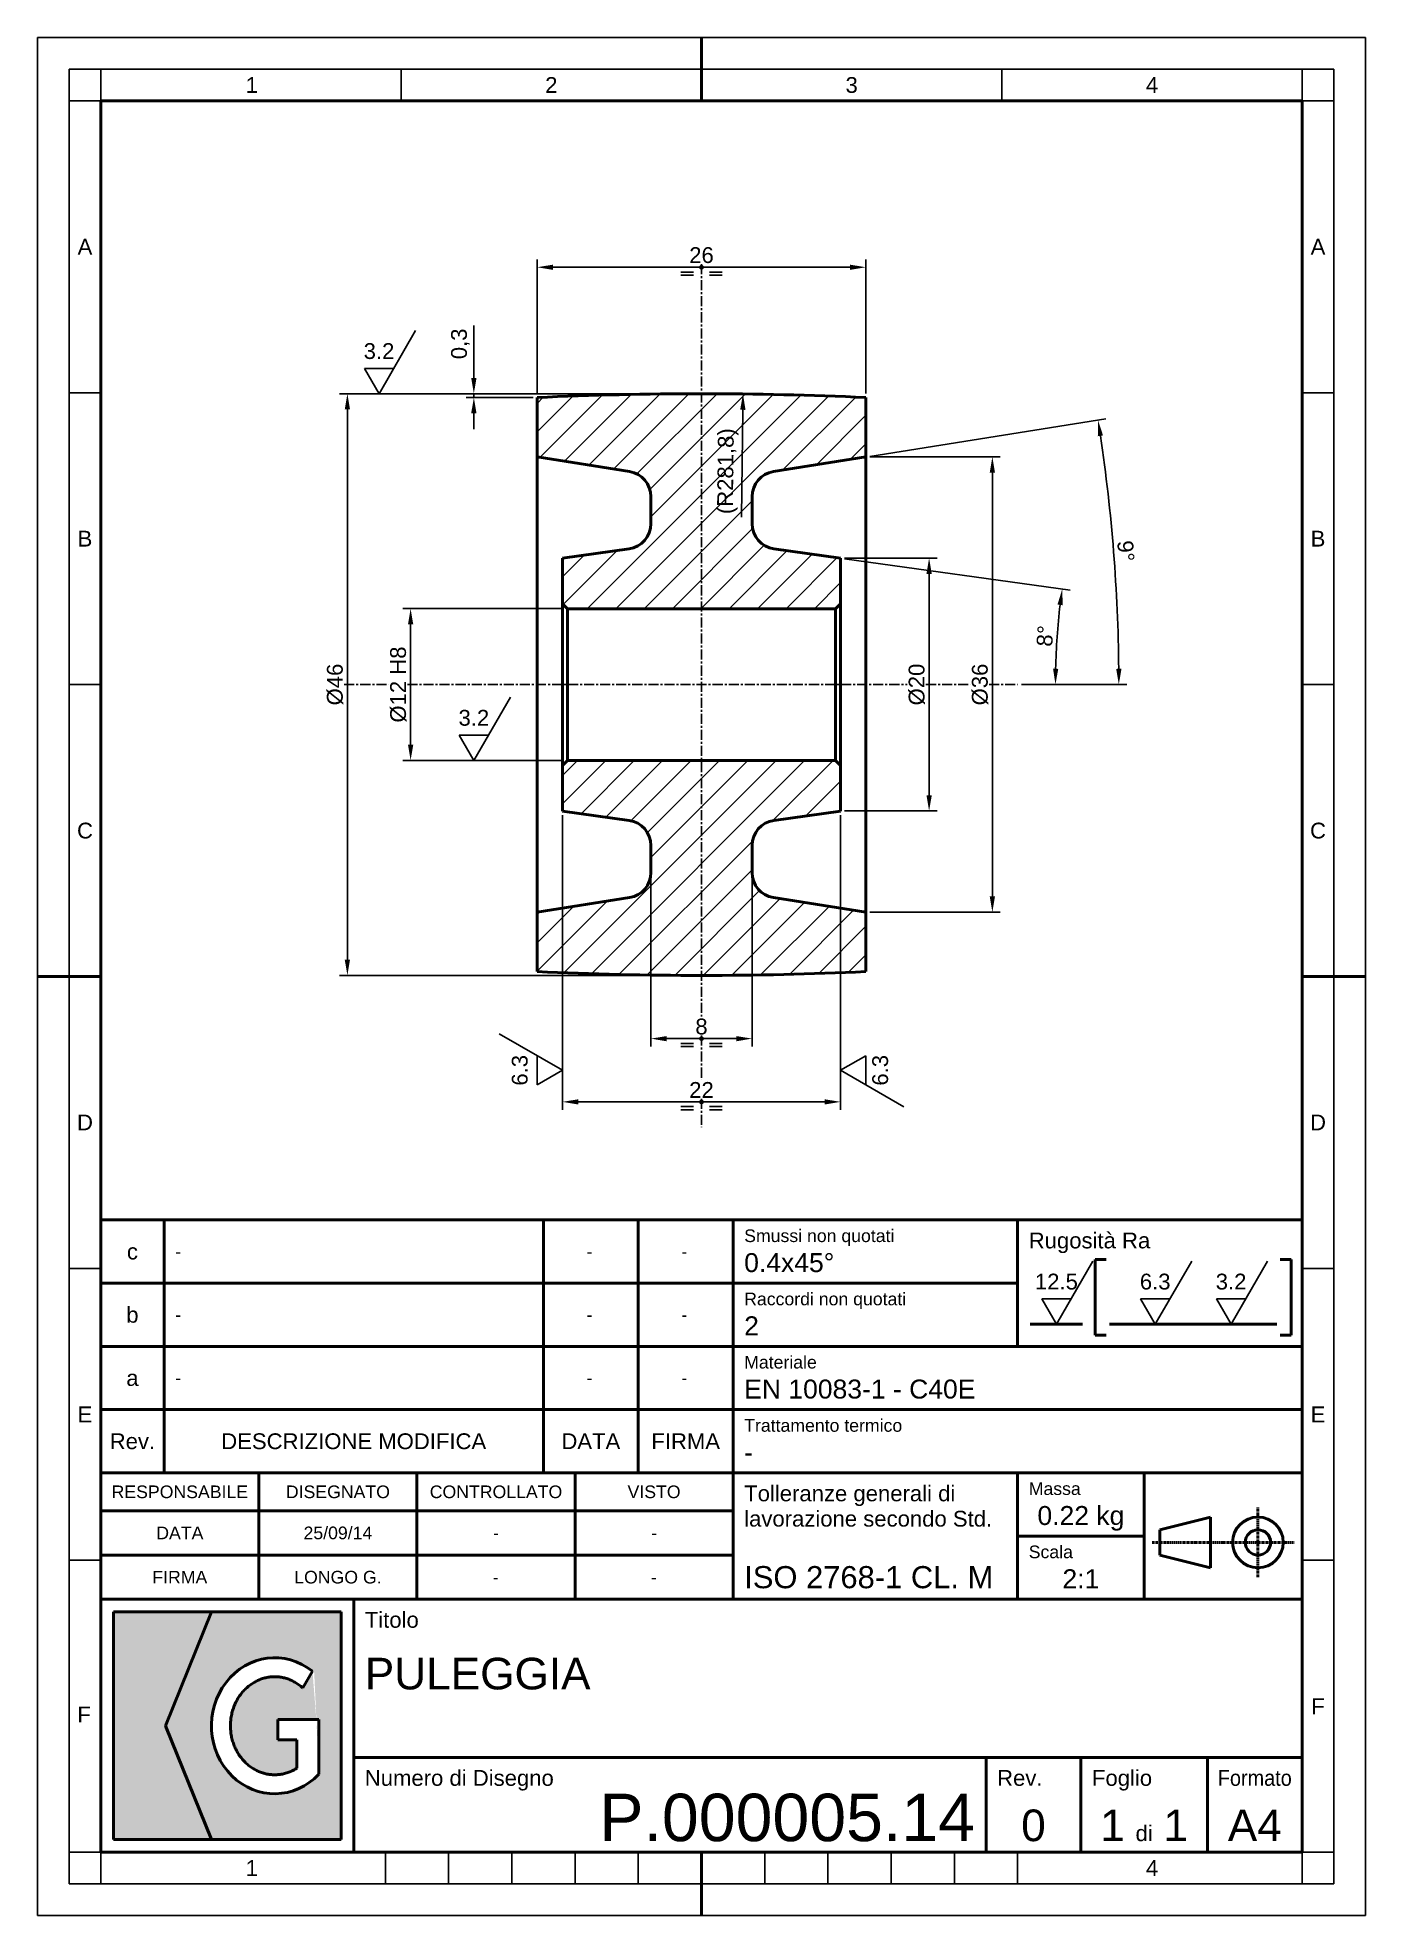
# Paper-space layout 'Foglio1' of a CAD drawing. Header units: millimetres. Extents: x -200 to 10, y -10 to 287.
# The model-space entities are those that its viewports show. They can reach past a viewport. Long polylines and large blocks are cut down to what shows.
import ezdxf
from ezdxf.enums import TextEntityAlignment as Align

# ---------------------------------------------------------------- set-up
doc = ezdxf.new("R2010")
doc.units = ezdxf.units.MM
doc.header["$LTSCALE"] = 0.1
doc.header["$PDSIZE"] = -5
doc.linetypes.add('CENTER', pattern=[50.8, 31.75, -6.35, 6.35, -6.35])
for name, color, linetype, lineweight in [('ASSE', 4, 'CENTER', 25), ('CARTIGLIO', 7, 'Continuous', 50), ('CONTORNO1', 7, 'Continuous', 50), ('QUOTA', 3, 'Continuous', 25), ('TRATTEGGIO', 1, 'Continuous', 25)]:
    doc.layers.add(name, color=color, linetype=linetype, lineweight=lineweight)
doc.layers.add('FINESTRA', color=1, linetype='Continuous', lineweight=25, plot=False)
doc.layers.get('FINESTRA').freeze()
doc.styles.get("Standard").update_dxf_attribs({"font": 'arial.ttf'})
doc.dimstyles.new('ISO_2-1', dxfattribs={"dimscale": 0.5, "dimtxt": 2.5, "dimasz": 2.5, "dimexe": 1.25, "dimexo": 0.625, "dimtad": 1, "dimtxsty": 'Standard', "dimcen": 2.5, "dimclrt": 2, "dimadec": 0, "dimazin": 0, "dimtfac": 1, "dimtmove": 0, "dimatfit": 3, "dimfxl": 1, "dimarcsym": 0})

# ---------------------------------------------------------------- blocks, each defined once
blk = doc.blocks.new('DLG - A4')
at = {"layer": 'CARTIGLIO', "color": 3, "lineweight": 25}
for p, q in [((-200, 287), (10, 287)), ((-200, -10), (-200, 287)), ((10, 287), (10, -10)), ((-195, 282), (5, 282)), ((-195, -5), (-195, 282)), ((-190, 277), (-190, 282)), ((-142.5, 277), (-142.5, 282)), ((-47.5, 277), (-47.5, 282)), ((0, 277), (0, 282)), ((5, 282), (5, -5)), ((-190, 277), (-195, 277)), ((0, 277), (5, 277)), ((-190, 230.83), (-195, 230.83)), ((0, 230.83), (5, 230.83)), ((-190, 184.67), (-195, 184.67)), ((0, 184.67), (5, 184.67)), ((-190, 92.33), (-195, 92.33)), ((0, 92.33), (5, 92.33)), ((-190, 46.17), (-195, 46.17)), ((0, 46.17), (5, 46.17)), ((-190, 0), (-195, 0)), ((-190, -5), (-190, 0)), ((-145, -5), (-145, 0)), ((-135, -5), (-135, 0)), ((-125, -5), (-125, 0)), ((-115, -5), (-115, 0)), ((-105, -5), (-105, 0)), ((-85, -5), (-85, 0)), ((-75, -5), (-75, 0)), ((-65, -5), (-65, 0)), ((-55, -5), (-55, 0)), ((-45, -5), (-45, 0)), ((0, 0), (5, 0)), ((0, 0), (0, -5)), ((5, -5), (-195, -5)), ((10, -10), (-200, -10))]:
    blk.add_line(p, q, dxfattribs=at)
at = {"layer": 'CARTIGLIO'}
for p, q in [((-95, 277), (-95, 287)), ((-190, 277), (0, 277)), ((-190, 0), (-190, 277)), ((0, 277), (0, 0)), ((-200, 138.5), (-190, 138.5)), ((10, 138.5), (0, 138.5)), ((-15, 15), (-15, 0)), ((0, 15), (-15, 15)), ((0, 0), (-190, 0)), ((-95, -10), (-95, 0))]:
    blk.add_line(p, q, dxfattribs=at)
at = {"layer": 'CARTIGLIO', "linetype": 'Continuous'}
for s, p in [('1', (-166.12, 279.5)), ('2', (-118.75, 279.5)), ('3', (-71.25, 279.5)), ('4', (-23.75, 279.5)), ('A', (-192.5, 253.92)), ('A', (2.5, 253.92)), ('B', (-192.5, 207.75)), ('B', (2.5, 207.75)), ('C', (-192.5, 161.58)), ('C', (2.5, 161.58)), ('D', (-192.5, 115.42)), ('D', (2.5, 115.42)), ('E', (-192.5, 69.25)), ('E', (2.5, 69.25)), ('F', (2.5, 23.08)), ('F', (-192.64, 21.78)), ('1', (-166.12, -2.5)), ('4', (-23.75, -2.5))]:
    blk.add_text(s, height=2.5, dxfattribs=at).set_placement(p, align=Align.MIDDLE_CENTER)
at = {"layer": 'CARTIGLIO', "color": 3, "linetype": 'Continuous', "width": 0.9}
blk.add_text('Formato', height=2.5, dxfattribs=at).set_placement((-7.5, 10.5), align=Align.CENTER)
at = {"layer": 'CARTIGLIO', "color": 2}
blk.add_text('A4', height=5, dxfattribs=at).set_placement((-7.5, 1.75), align=Align.CENTER)
blk = doc.blocks.new('Rug_Lavorazione')
at = {"layer": 'QUOTA'}
for p, q in [((0, 0), (5.77, 10)), ((0, 0), (-2.31, 4)), ((-2.31, 4), (2.31, 4))]:
    blk.add_line(p, q, dxfattribs=at)
at = {"layer": 'QUOTA', "color": 2, "flags": 8}
blk.add_attdef('Rugosità', text='', height=2.5, dxfattribs=at).set_placement((0, 5.5), align=Align.CENTER)
blk = doc.blocks.new('DLG - Tabella Cartiglio Particolari')
at = {"layer": 'CARTIGLIO'}
h = blk.add_hatch(color=256, dxfattribs=at)
h.set_gradient(color1=(142, 217, 0), rotation=90, one_color=1, name='INVCYLINDER')
h.paths.add_polyline_path([(-172.5, 2), (-179.75, 20), (-172.5, 38), (-188, 38), (-188, 2)])
h = blk.add_hatch(color=256, dxfattribs=at)
h.set_gradient(color1=(74, 74, 74), rotation=90, one_color=1, name='INVCYLINDER')
h.paths.add_polyline_path([(-152, 2), (-152, 38), (-172.5, 38), (-179.75, 20), (-172.5, 2)])
edge = h.paths.add_edge_path(flags=16)
edge.add_ellipse((-162.5, 20), major_axis=(0, -10.75), ratio=0.930233, start_angle=-216.6999, end_angle=44.427, ccw=False)
edge.add_line((-156.52, 28.62), (-158.05, 25.98))
edge.add_spline(control_points=[(-158.05, 25.98), (-158.11, 26.03), (-158.36, 26.25), (-158.82, 26.6), (-159.44, 26.98), (-160.09, 27.29), (-160.76, 27.52), (-161.45, 27.68), (-162.15, 27.75), (-162.85, 27.75), (-163.55, 27.68), (-164.24, 27.52), (-164.91, 27.29), (-165.56, 26.98), (-166.18, 26.6), (-166.77, 26.15), (-167.32, 25.63), (-167.82, 25.05), (-168.27, 24.41), (-168.65, 23.72), (-168.97, 22.99), (-169.22, 22.22), (-169.39, 21.43), (-169.49, 20.61), (-169.51, 19.79), (-169.45, 18.98), (-169.32, 18.17), (-169.1, 17.39), (-168.82, 16.64), (-168.47, 15.93), (-168.05, 15.26), (-167.58, 14.65), (-167.05, 14.1), (-166.48, 13.61), (-165.88, 13.2), (-165.24, 12.85), (-164.57, 12.59), (-163.89, 12.39), (-163.2, 12.28), (-162.73, 12.25), (-162.5, 12.25)], knot_values=[18.269116, 18.269116, 18.269116, 18.269116, 18.521182, 19.261774, 19.990675, 20.709105, 21.418788, 22.121881, 22.820876, 23.518482, 24.217478, 24.92057, 25.630253, 26.348683, 27.077584, 27.818176, 28.571145, 29.336629, 30.114246, 30.903123, 31.701955, 32.50907, 33.322497, 34.140049, 34.959392, 35.778137, 36.593911, 37.404444, 38.207646, 39.001688, 39.785073, 40.556703, 41.315946, 42.062675, 42.797301, 43.520781, 44.234594, 44.940688, 45.641404, 46.339358, 46.339358, 46.339358, 46.339358], degree=3, periodic=0)
edge.add_spline(control_points=[(-162.5, 12.25), (-162.27, 12.25), (-161.8, 12.28), (-161.11, 12.39), (-160.43, 12.59), (-159.76, 12.85), (-159.29, 13.11), (-159.04, 13.26), (-159, 13.29)], knot_values=[0, 0, 0, 0, 0.697954, 1.39867, 2.104765, 2.818577, 3.542057, 3.699749, 3.699749, 3.699749, 3.699749], degree=3, periodic=0)
edge.add_line((-159, 13.29), (-159, 17.75))
edge.add_line((-159, 17.75), (-162, 17.75))
edge.add_line((-162, 17.75), (-162, 21))
edge.add_line((-162, 21), (-155.5, 21))
edge.add_line((-155.5, 21), (-155.5, 12.32))
for p, q in [((-190, 0), (-190, 100)), ((-190, 100), (0, 100)), ((-180, 60), (-180, 100)), ((-120, 60), (-120, 100)), ((-105, 60), (-105, 100)), ((-90, 40), (-90, 100)), ((-45, 100), (-45, 80)), ((0, 100), (0, 0)), ((-32.75, 93.75), (-31, 93.75)), ((-32.75, 93.75), (-32.75, 81.75)), ((-3.5, 93.75), (-1.75, 93.75)), ((-1.75, 93.75), (-1.75, 81.75)), ((-190, 90), (-45, 90)), ((-34.75, 83.5), (-43, 83.5)), ((-4, 83.5), (-30.5, 83.5)), ((-32.75, 81.75), (-31, 81.75)), ((-3.5, 81.75), (-1.75, 81.75)), ((-190, 80), (0, 80)), ((-190, 70), (0, 70)), ((-190, 60), (0, 60)), ((-165, 40), (-165, 60)), ((-140, 40), (-140, 60)), ((-115, 40), (-115, 60)), ((-45, 60), (-45, 40)), ((-25, 60), (-25, 40)), ((-190, 54), (-90, 54)), ((-22.5, 51), (-14.5, 53)), ((-22.5, 51), (-22.5, 47)), ((-14.5, 53), (-14.5, 45)), ((-45, 50), (-25, 50)), ((-190, 47), (-90, 47)), ((-22.5, 47), (-14.5, 45)), ((-190, 40), (0, 40)), ((-150, 0), (-150, 40)), ((-152, 38), (-188, 38)), ((-188, 38), (-188, 2)), ((-172.5, 38), (-179.75, 20)), ((-152, 2), (-152, 38)), ((-158.05, 25.98), (-156.52, 28.62)), ((-162, 21), (-155.5, 21)), ((-162, 21), (-162, 17.75)), ((-155.5, 21), (-155.5, 12.32)), ((-179.75, 20), (-172.5, 2)), ((-162, 17.75), (-159, 17.75)), ((-159, 17.75), (-159, 13.29)), ((0, 15), (-150, 15)), ((-50, 15), (-50, 0)), ((-35, 15), (-35, 0)), ((-15, 15), (-15, 0)), ((0, 0), (-190, 0)), ((-188, 2), (-152, 2))]:
    blk.add_line(p, q, dxfattribs=at)
at = {"layer": 'CARTIGLIO', "color": 3, "linetype": 'CENTER', "ltscale": 0.1}
for p, q in [((-7, 43.5), (-7, 54.5)), ((-23.75, 49), (-12.5, 49)), ((-12.5, 49), (-1.25, 49))]:
    blk.add_line(p, q, dxfattribs=at)
at = {"layer": 'CARTIGLIO'}
for radius in [4, 2]:
    blk.add_circle((-7, 49), radius, dxfattribs=at)
blk.add_ellipse((-162.5, 20), major_axis=(0, -10.75), ratio=0.930233, start_param=-3.782127, end_param=0.775397, dxfattribs=at)
for points, knots in [([(-158.05, 25.98), (-158.11, 26.03), (-158.36, 26.25), (-158.82, 26.6), (-159.44, 26.98), (-160.09, 27.29), (-160.76, 27.52), (-161.45, 27.68), (-162.15, 27.75), (-162.85, 27.75), (-163.55, 27.68), (-164.24, 27.52), (-164.91, 27.29), (-165.56, 26.98), (-166.18, 26.6), (-166.77, 26.15), (-167.32, 25.63), (-167.82, 25.05), (-168.27, 24.41), (-168.65, 23.72), (-168.97, 22.99), (-169.22, 22.22), (-169.39, 21.43), (-169.49, 20.61), (-169.51, 19.79), (-169.45, 18.98), (-169.32, 18.17), (-169.1, 17.39), (-168.82, 16.64), (-168.47, 15.93), (-168.05, 15.26), (-167.58, 14.65), (-167.05, 14.1), (-166.48, 13.61), (-165.88, 13.2), (-165.24, 12.85), (-164.57, 12.59), (-163.89, 12.39), (-163.2, 12.28), (-162.73, 12.25), (-162.5, 12.25)], [18.269116, 18.269116, 18.269116, 18.269116, 18.521182, 19.261774, 19.990675, 20.709105, 21.418788, 22.121881, 22.820876, 23.518482, 24.217478, 24.92057, 25.630253, 26.348683, 27.077584, 27.818176, 28.571145, 29.336629, 30.114246, 30.903123, 31.701955, 32.50907, 33.322497, 34.140049, 34.959392, 35.778137, 36.593911, 37.404444, 38.207646, 39.001688, 39.785073, 40.556703, 41.315946, 42.062675, 42.797301, 43.520781, 44.234594, 44.940688, 45.641404, 46.339358, 46.339358, 46.339358, 46.339358]), ([(-162.5, 12.25), (-162.27, 12.25), (-161.8, 12.28), (-161.11, 12.39), (-160.43, 12.59), (-159.76, 12.85), (-159.29, 13.11), (-159.04, 13.26), (-159, 13.29)], [0, 0, 0, 0, 0.697954, 1.39867, 2.104765, 2.818577, 3.542057, 3.699749, 3.699749, 3.699749, 3.699749])]:
    blk.add_open_spline(points, degree=3, knots=knots, dxfattribs=at)
at = {"layer": 'CARTIGLIO', "color": 3, "linetype": 'Continuous'}
for s, height, p in [('Smussi non quotati', 2, (-88.25, 96.5)), ('Rugosità Ra', 2.5, (-43.25, 95.5)), ('Raccordi non quotati', 2, (-88.25, 86.5)), ('Materiale', 2, (-88.25, 76.5)), ('Trattamento termico', 2, (-88.25, 66.5)), ('Tolleranze generali di', 2.5, (-88.25, 55.5)), ('Massa', 2, (-43.25, 56.5)), ('lavorazione secondo Std.', 2.5, (-88.25, 51.5)), ('Scala', 2, (-43.25, 46.5)), ('Titolo', 2.5, (-148.25, 35.5)), ('Numero di Disegno', 2.5, (-148.25, 10.5)), ('Rev.', 2.5, (-48.25, 10.5)), ('Foglio', 2.5, (-33.25, 10.5))]:
    blk.add_text(s, height=height, dxfattribs=at).set_placement(p)
for s, height, p in [('c', 2.5, (-185, 95)), ('b', 2.5, (-185, 85)), ('a', 2.5, (-185, 75)), ('Rev.', 2.5, (-185, 65)), ('DESCRIZIONE MODIFICA', 2.5, (-150, 65)), ('DATA', 2.5, (-112.5, 65)), ('FIRMA', 2.5, (-97.5, 65)), ('RESPONSABILE', 2, (-177.5, 57)), ('DISEGNATO', 2, (-152.5, 57)), ('CONTROLLATO', 2, (-127.5, 57)), ('VISTO', 2, (-102.5, 57)), ('DATA', 2, (-177.5, 50.5)), ('FIRMA', 2, (-177.5, 43.5))]:
    blk.add_text(s, height=height, dxfattribs=at).set_placement(p, align=Align.MIDDLE_CENTER)
blk.add_text('di', height=2.5, dxfattribs=at).set_placement((-25, 1.75), align=Align.CENTER)
at = {"layer": 'CARTIGLIO', "color": 2, "flags": 8}
for tag, p in [('Descr Mod C', (-178.25, 95)), ('Descr Mod B', (-178.25, 85)), ('Descr Mod A', (-178.25, 75))]:
    blk.add_attdef(tag, text='', height=2, dxfattribs=at).set_placement(p, align=Align.MIDDLE_LEFT)
for tag, p in [('Data Mod C', (-112.72, 95)), ('Dis Mod C', (-97.72, 95)), ('Data Mod B', (-112.72, 85)), ('Dis Mod B', (-97.72, 85)), ('Data Mod A', (-112.72, 75)), ('Dis Mod A', (-97.72, 75)), ('Data Dis', (-152.5, 50.5)), ('Data Contr', (-127.5, 50.5)), ('Data Visto', (-102.5, 50.5)), ('Nome Dis', (-152.5, 43.5)), ('Nome Visto', (-102.55, 43.5)), ('Nome Contr', (-127.55, 43.5))]:
    blk.add_attdef(tag, text='', height=2, dxfattribs=at).set_placement(p, align=Align.MIDDLE_CENTER)
for tag, p, height in [('Smussi', (-88.25, 91.75), 3), ('Raccordi', (-88.25, 81.75), 3), ('Materiale', (-88.25, 71.75), 3), ('Trattamento', (-88.25, 61.75), 3), ('Tolleranze', (-88.25, 41.75), 3.5), ('Titolo1', (-148.25, 25.75), 5), ('Titolo2', (-148.25, 16.75), 5)]:
    blk.add_attdef(tag, p, '', height=height, dxfattribs=at)
for tag, height, p in [('Massa', 3, (-35, 51.75)), ('Scala', 3, (-35, 41.75)), ('Rev', 5, (-42.5, 1.75)), ('FC', 5, (-30, 1.75)), ('FT', 5, (-20, 1.75))]:
    blk.add_attdef(tag, text='', height=height, dxfattribs=at).set_placement(p, align=Align.CENTER)
blk.add_attdef('Numero Disegno', text='', height=7.5, dxfattribs=at).set_placement((-51.74, 1.75), align=Align.RIGHT)
blk = doc.blocks.new('*D4')
at = {"layer": 'Defpoints', "color": 0}
for p in [(92.23, 112.92), (66.23, 102.62), (92.23, 102.62)]:
    blk.add_point(p, dxfattribs=at)
at = {"layer": 'QUOTA', "color": 0, "lineweight": -2}
for p, q in [((66.23, 102.93), (66.23, 113.54)), ((67.48, 112.92), (90.98, 112.92)), ((92.23, 102.93), (92.23, 113.54))]:
    blk.add_line(p, q, dxfattribs=at)
at = {"layer": 'QUOTA', "color": 0}
for points in [[(67.48, 113.12), (67.48, 112.71), (66.23, 112.92)], [(90.98, 112.71), (90.98, 113.12), (92.23, 112.92)]]:
    blk.add_solid(points, dxfattribs=at)
at = {"layer": 'QUOTA', "color": 2, "insert": (79.23, 113.87), "char_height": 1.25, "attachment_point": 5}
blk.add_mtext('26', dxfattribs=at)
blk = doc.blocks.new('*D5')
at = {"layer": 'Defpoints', "color": 0}
for p in [(75.23, 65.05), (83.23, 65.05), (83.23, 51.92)]:
    blk.add_point(p, dxfattribs=at)
at = {"layer": 'QUOTA', "color": 0, "lineweight": -2}
for p, q in [((75.23, 64.74), (75.23, 51.29)), ((83.23, 64.74), (83.23, 51.29)), ((76.48, 51.92), (81.98, 51.92))]:
    blk.add_line(p, q, dxfattribs=at)
at = {"layer": 'QUOTA', "color": 0}
for points in [[(76.48, 52.12), (76.48, 51.71), (75.23, 51.92)], [(81.98, 51.71), (81.98, 52.12), (83.23, 51.92)]]:
    blk.add_solid(points, dxfattribs=at)
at = {"layer": 'QUOTA', "color": 2, "insert": (79.23, 52.87), "char_height": 1.25, "attachment_point": 5}
blk.add_mtext('8', dxfattribs=at)
blk = doc.blocks.new('*D6')
at = {"layer": 'Defpoints', "color": 0}
for p in [(68.23, 69.92), (90.23, 69.92), (90.23, 46.92)]:
    blk.add_point(p, dxfattribs=at)
at = {"layer": 'QUOTA', "color": 0, "lineweight": -2}
for p, q in [((68.23, 69.6), (68.23, 46.29)), ((90.23, 69.6), (90.23, 46.29)), ((69.48, 46.92), (88.98, 46.92))]:
    blk.add_line(p, q, dxfattribs=at)
at = {"layer": 'QUOTA', "color": 0}
for points in [[(69.48, 47.12), (69.48, 46.71), (68.23, 46.92)], [(88.98, 46.71), (88.98, 47.12), (90.23, 46.92)]]:
    blk.add_solid(points, dxfattribs=at)
at = {"layer": 'QUOTA', "color": 2, "insert": (79.23, 47.86), "char_height": 1.25, "attachment_point": 5}
blk.add_mtext('22', dxfattribs=at)
blk = doc.blocks.new('*D7')
at = {"layer": 'Defpoints', "color": 0}
for p in [(56.23, 85.92), (68.63, 85.92), (68.63, 73.92)]:
    blk.add_point(p, dxfattribs=at)
at = {"layer": 'QUOTA', "color": 0, "lineweight": -2}
for p, q in [((68.32, 85.92), (55.61, 85.92)), ((56.23, 75.17), (56.23, 84.67)), ((68.32, 73.92), (55.61, 73.92))]:
    blk.add_line(p, q, dxfattribs=at)
at = {"layer": 'QUOTA', "color": 0}
for points in [[(56.44, 84.67), (56.02, 84.67), (56.23, 85.92)], [(56.02, 75.17), (56.44, 75.17), (56.23, 73.92)]]:
    blk.add_solid(points, dxfattribs=at)
at = {"layer": 'QUOTA', "color": 2, "insert": (55.26, 79.92), "char_height": 1.25, "attachment_point": 5, "rotation": 90}
blk.add_mtext('%%c12 H8', dxfattribs=at)
blk = doc.blocks.new('*D8')
at = {"layer": 'Defpoints', "color": 0}
for p in [(79.23, 102.92), (51.23, 56.92), (79.23, 56.92)]:
    blk.add_point(p, dxfattribs=at)
at = {"layer": 'QUOTA', "color": 0, "lineweight": -2}
for p, q in [((78.92, 102.92), (50.61, 102.92)), ((51.23, 101.67), (51.23, 58.17)), ((78.92, 56.92), (50.61, 56.92))]:
    blk.add_line(p, q, dxfattribs=at)
at = {"layer": 'QUOTA', "color": 0}
for points in [[(51.44, 101.67), (51.02, 101.67), (51.23, 102.92)], [(51.02, 58.17), (51.44, 58.17), (51.23, 56.92)]]:
    blk.add_solid(points, dxfattribs=at)
at = {"layer": 'QUOTA', "color": 2, "insert": (50.26, 79.92), "char_height": 1.25, "attachment_point": 5, "rotation": 90}
blk.add_mtext('%%c46', dxfattribs=at)
blk = doc.blocks.new('*D9')
at = {"layer": 'Defpoints', "color": 0}
for p in [(61.23, 102.92), (66.23, 102.62), (79.23, 102.92)]:
    blk.add_point(p, dxfattribs=at)
at = {"layer": 'QUOTA', "color": 0, "lineweight": -2}
for p, q in [((61.23, 104.17), (61.23, 108.31)), ((78.92, 102.92), (60.61, 102.92)), ((65.92, 102.62), (60.61, 102.62)), ((61.23, 102.62), (61.23, 102.92)), ((61.23, 101.37), (61.23, 100.12))]:
    blk.add_line(p, q, dxfattribs=at)
at = {"layer": 'QUOTA', "color": 0}
for points in [[(61.02, 104.17), (61.44, 104.17), (61.23, 102.92)], [(61.44, 101.37), (61.02, 101.37), (61.23, 102.62)]]:
    blk.add_solid(points, dxfattribs=at)
at = {"layer": 'QUOTA', "color": 2, "insert": (60.17, 106.86), "char_height": 1.25, "attachment_point": 5, "rotation": 90}
blk.add_mtext('0,3', dxfattribs=at)
blk = doc.blocks.new('*D10')
at = {"layer": 'Defpoints', "color": 0}
for p in [(90.23, 89.92), (90.23, 69.92), (97.23, 69.92)]:
    blk.add_point(p, dxfattribs=at)
at = {"layer": 'QUOTA', "color": 0, "lineweight": -2}
for p, q in [((90.54, 89.92), (97.86, 89.92)), ((97.23, 88.67), (97.23, 71.17)), ((90.54, 69.92), (97.86, 69.92))]:
    blk.add_line(p, q, dxfattribs=at)
at = {"layer": 'QUOTA', "color": 0}
for points in [[(97.44, 88.67), (97.02, 88.67), (97.23, 89.92)], [(97.02, 71.17), (97.44, 71.17), (97.23, 69.92)]]:
    blk.add_solid(points, dxfattribs=at)
at = {"layer": 'QUOTA', "color": 2, "insert": (96.26, 79.92), "char_height": 1.25, "attachment_point": 5, "rotation": 90}
blk.add_mtext('%%c20', dxfattribs=at)
blk = doc.blocks.new('*D11')
at = {"layer": 'Defpoints', "color": 0}
for p in [(92.23, 97.92), (92.23, 61.92), (102.23, 61.92)]:
    blk.add_point(p, dxfattribs=at)
at = {"layer": 'QUOTA', "color": 0, "lineweight": -2}
for p, q in [((92.54, 97.92), (102.86, 97.92)), ((102.23, 96.67), (102.23, 63.17)), ((92.54, 61.92), (102.86, 61.92))]:
    blk.add_line(p, q, dxfattribs=at)
at = {"layer": 'QUOTA', "color": 0}
for points in [[(102.44, 96.67), (102.02, 96.67), (102.23, 97.92)], [(102.02, 63.17), (102.44, 63.17), (102.23, 61.92)]]:
    blk.add_solid(points, dxfattribs=at)
at = {"layer": 'QUOTA', "color": 2, "insert": (101.26, 79.92), "char_height": 1.25, "attachment_point": 5, "rotation": 90}
blk.add_mtext('%%c36', dxfattribs=at)
blk = doc.blocks.new('Simbolo_Simmetria')
at = {"layer": 'QUOTA'}
for p, q in [((-1.25, -0.75), (-3.25, -0.75)), ((-1.25, -1.25), (-3.25, -1.25)), ((1.25, -0.75), (3.25, -0.75)), ((1.25, -1.25), (3.25, -1.25))]:
    blk.add_line(p, q, dxfattribs=at)
at = {"layer": 'QUOTA', "const_width": 0.375}
blk.add_lwpolyline([(-0.1875, 0, 1), (0.1875, 0, 1)], format="xyb", close=True, dxfattribs=at)
blk = doc.blocks.new('*D14')
at = {"layer": 'Defpoints', "color": 0}
for p in [(84.95, 90.66), (90.23, 89.92), (107.46, 84.95), (101.98, 79.92), (104.23, 79.92)]:
    blk.add_point(p, dxfattribs=at)
at = {"layer": 'QUOTA', "color": 0, "lineweight": -2}
for p, q in [((90.54, 89.87), (108.37, 87.37)), ((104.54, 79.92), (107.85, 79.92))]:
    blk.add_line(p, q, dxfattribs=at)
blk.add_arc((161.38, 79.92), 54.16, 173.3223, 178.6777, dxfattribs=at)
at = {"layer": 'QUOTA', "color": 0}
for points in [[(107.8, 86.19), (107.38, 86.24), (107.75, 87.45)], [(107.03, 81.17), (107.44, 81.16), (107.22, 79.92)]]:
    blk.add_solid(points, dxfattribs=at)
at = {"layer": 'QUOTA', "color": 2, "insert": (106.4, 83.76), "char_height": 1.25, "attachment_point": 5, "rotation": 86}
blk.add_mtext('8%%d', dxfattribs=at)
blk = doc.blocks.new('*D15')
at = {"layer": 'Defpoints', "color": 0}
for p in [(84.92, 96.76), (92.23, 97.92), (112.05, 86.91), (101.98, 79.92), (104.23, 79.92)]:
    blk.add_point(p, dxfattribs=at)
at = {"layer": 'QUOTA', "color": 0, "lineweight": -2}
for p, q in [((92.54, 97.96), (111.2, 100.92)), ((104.54, 79.92), (112.86, 79.92))]:
    blk.add_line(p, q, dxfattribs=at)
blk.add_arc((-21.42, 79.92), 133.65, 0.5359, 8.4641, dxfattribs=at)
at = {"layer": 'QUOTA', "color": 0}
for points in [[(110.98, 99.62), (110.57, 99.56), (110.59, 100.82)], [(112.02, 81.16), (112.44, 81.17), (112.23, 79.92)]]:
    blk.add_solid(points, dxfattribs=at)
at = {"layer": 'QUOTA', "color": 2, "insert": (112.78, 90.48), "char_height": 1.25, "attachment_point": 5, "rotation": 274.5}
blk.add_mtext('9%%d', dxfattribs=at)
blk = doc.blocks.new('Rug_Lavorazione_Ruotato')
at = {"layer": 'QUOTA'}
for p, q in [((0, 0), (-5.77, -10)), ((0, 0), (2.31, -4)), ((2.31, -4), (-2.31, -4))]:
    blk.add_line(p, q, dxfattribs=at)
at = {"layer": 'QUOTA', "color": 2, "flags": 8}
blk.add_attdef('Rugosità', text='', height=2.5, dxfattribs=at).set_placement((0, -7.5), align=Align.CENTER)
blk = doc.blocks.new('*D18')
at = {"layer": 'Defpoints', "color": 0}
for p in [(82.51, 102.9), (79.23, -178.9)]:
    blk.add_point(p, dxfattribs=at)
at = {"layer": 'QUOTA', "color": 0, "lineweight": -2}
blk.add_line((82.5, 101.65), (82.4, 93.15), dxfattribs=at)
at = {"layer": 'QUOTA', "color": 0}
blk.add_solid([(82.71, 101.64), (82.29, 101.65), (82.51, 102.9)], dxfattribs=at)
at = {"layer": 'QUOTA', "color": 2, "insert": (81.31, 96.79), "char_height": 1.25, "attachment_point": 5, "rotation": 89.3328}
blk.add_mtext('(R281,8)', dxfattribs=at)

msp = doc.modelspace()

# ---------------------------------------------------------------- hatches: boundary and pattern name
at = {"layer": 'TRATTEGGIO'}
h = msp.add_hatch(dxfattribs=at)
h.set_pattern_fill('ANSI31', color=256, scale=0.5, style=0)
h.paths.add_polyline_path([(79.231, 85.915), (79.231, 102.915, 0.0115369), (66.231, 102.615), (66.231, 97.915), (73.544, 96.757, -0.3689195), (75.231, 94.782), (75.231, 92.638, -0.3738847), (73.509, 90.657), (68.231, 89.915), (68.231, 86.315), (68.631, 85.915)])
h.paths.add_polyline_path([(90.231, 86.315), (90.231, 89.915), (84.953, 90.657, -0.3738847), (83.231, 92.638), (83.231, 94.782, -0.3689195), (84.918, 96.757), (92.231, 97.915), (92.231, 102.615, 0.0115369), (79.231, 102.915), (79.231, 85.915), (89.831, 85.915)])
h.paths.add_polyline_path([(79.231, 56.915), (79.231, 73.915), (68.631, 73.915), (68.231, 73.515), (68.231, 69.915), (73.509, 69.174, -0.3738847), (75.231, 67.193), (75.231, 65.049, -0.3689195), (73.544, 63.074), (66.231, 61.915), (66.231, 57.215, 0.0115369)])
h.paths.add_polyline_path([(83.231, 67.193, -0.3738847), (84.953, 69.174), (90.231, 69.915), (90.231, 73.515), (89.831, 73.915), (79.231, 73.915), (79.231, 56.915, 0.0115369), (92.231, 57.215), (92.231, 61.915), (84.918, 63.074, -0.3689195), (83.231, 65.049)])
h.paths.add_polyline_path([(82.031, 93.051), (79.768, 93.078), (79.853, 100.321), (82.115, 100.295)], flags=24)

# ---------------------------------------------------------------- linework, layer by layer
at = {"layer": 'ASSE'}
for p, q in [((79.231, 113.165), (79.231, 53.665)), ((50.981, 79.915), (54.481, 79.915)), ((55.981, 79.915), (95.481, 79.915)), ((96.981, 79.915), (100.481, 79.915)), ((101.981, 79.915), (104.231, 79.915)), ((79.231, 52.165), (79.231, 48.665)), ((79.231, 47.165), (79.231, 44.915))]:
    msp.add_line(p, q, dxfattribs=at)
at = {"layer": 'CONTORNO1'}
for p, q in [((66.231, 57.215), (66.231, 102.615)), ((92.231, 102.615), (92.231, 57.215)), ((66.231, 97.915), (73.544, 96.757)), ((92.231, 97.915), (84.918, 96.757)), ((75.231, 94.782), (75.231, 92.638)), ((83.231, 94.782), (83.231, 92.638)), ((68.231, 89.915), (73.509, 90.657)), ((90.231, 89.915), (84.953, 90.657)), ((68.231, 89.915), (68.231, 69.915)), ((90.231, 89.915), (90.231, 69.915)), ((68.231, 86.315), (68.631, 85.915)), ((89.831, 85.915), (90.231, 86.315)), ((68.631, 85.915), (89.831, 85.915)), ((68.631, 85.915), (68.631, 73.915)), ((89.831, 85.915), (89.831, 73.915)), ((68.631, 73.915), (68.231, 73.515)), ((68.631, 73.915), (89.831, 73.915)), ((89.831, 73.915), (90.231, 73.515)), ((68.231, 69.915), (73.509, 69.174)), ((90.231, 69.915), (84.953, 69.174)), ((75.231, 65.049), (75.231, 67.193)), ((83.231, 65.049), (83.231, 67.193)), ((66.231, 61.915), (73.544, 63.074)), ((92.231, 61.915), (84.918, 63.074))]:
    msp.add_line(p, q, dxfattribs=at)
for centre, radius, start, end in [((79.231, -178.901), 281.817, 87.35605, 92.64395), ((73.231, 94.782), 2, 0, 81), ((85.231, 94.782), 2, 99, 180), ((73.231, 92.638), 2, 278, 0), ((85.231, 92.638), 2, 180, 262), ((73.231, 67.193), 2, 0, 82), ((85.231, 67.193), 2, 98, 180), ((73.231, 65.049), 2, 279, 0), ((85.231, 65.049), 2, 180, 261), ((79.231, 338.732), 281.817, 267.35605, 272.64395)]:
    msp.add_arc(centre, radius, start, end, dxfattribs=at)

# ---------------------------------------------------------------- block references
at = {"layer": 'QUOTA', "xscale": 0.5, "yscale": 0.5, "zscale": 0.5}
for p in [(79.231, 112.915), (79.231, 51.915), (79.231, 46.915)]:
    msp.add_blockref('Simbolo_Simmetria', p, dxfattribs=at)
for p in [(53.731, 102.915), (61.231, 73.915)]:
    msp.add_blockref('Rug_Lavorazione', p, dxfattribs=at).add_auto_attribs({'Rugosità': '3.2'})
at = {"layer": 'QUOTA', "xscale": 0.5, "yscale": 0.5, "zscale": 0.5, "rotation": 90}
for name, p in [('Rug_Lavorazione', (68.231, 49.415)), ('Rug_Lavorazione_Ruotato', (90.231, 49.415))]:
    msp.add_blockref(name, p, dxfattribs=at).add_auto_attribs({'Rugosità': '6.3'})

# ---------------------------------------------------------------- dimensions: what is measured, and where the dimension line sits
at = {"layer": 'QUOTA'}
for p1, p2, distance, picture, middle in [((66.231, 102.615), (92.231, 102.615), 10.3, '*D4', (79.231, 113.866)), ((68.231, 69.915), (90.231, 69.915), -23, '*D6', (79.231, 47.855)), ((75.231, 65.049), (83.231, 65.049), -13.134, '*D5', (79.231, 52.866))]:
    dim = msp.add_aligned_dim(p1=p1, p2=p2, distance=distance, dimstyle='ISO_2-1', dxfattribs=at)
    dim.commit()
    dim.dimension.update_dxf_attribs({"geometry": picture, "text_midpoint": middle})
dim = msp.add_linear_dim(base=(61.231, 102.915), p1=(66.231, 102.615), p2=(79.231, 102.915), angle=90, dimstyle='ISO_2-1', dxfattribs=at)
dim.commit()
dim.dimension.update_dxf_attribs({"geometry": '*D9', "text_midpoint": (60.168, 106.865)})
for base, p1, p2, text, picture, middle in [((51.231, 56.915), (79.231, 102.915), (79.231, 56.915), '%%c<>', '*D8', (50.258, 79.915)), ((56.231, 85.915), (68.631, 73.915), (68.631, 85.915), '%%c<> H8', '*D7', (55.258, 79.915))]:
    dim = msp.add_linear_dim(base=base, p1=p1, p2=p2, angle=90, text=text, dimstyle='ISO_2-1', dxfattribs=at)
    dim.commit()
    dim.dimension.update_dxf_attribs({"geometry": picture, "text_midpoint": middle})
dim = msp.add_radius_dim(center=(79.231, -178.901), mpoint=(82.513, 102.896), text='(<>)', dimstyle='ISO_2-1', override={"dimdec": 1}, dxfattribs=at)
dim.commit()
dim.dimension.update_dxf_attribs({"geometry": '*D18', "text_midpoint": (82.442, 96.775), "dimtype": 164})
for base, line1, line2, picture, middle in [((112.05, 86.91), ((92.231, 97.915), (84.918, 96.757)), ((101.981, 79.915), (104.231, 79.915)), '*D15', (112.777, 90.477)), ((107.456, 84.95), ((101.981, 79.915), (104.231, 79.915)), ((90.231, 89.915), (84.953, 90.657)), '*D14', (106.397, 83.761))]:
    dim = msp.add_angular_dim_2l(base=base, line1=line1, line2=line2, dimstyle='ISO_2-1', dxfattribs=at)
    dim.commit()
    dim.dimension.update_dxf_attribs({"geometry": picture, "text_midpoint": middle})
for p1, p2, distance, picture, middle in [((92.231, 97.915), (92.231, 61.915), 10, '*D11', (101.258, 79.915)), ((90.231, 89.915), (90.231, 69.915), 7, '*D10', (96.258, 79.915))]:
    dim = msp.add_aligned_dim(p1=p1, p2=p2, distance=distance, text='%%c<>', dimstyle='ISO_2-1', dxfattribs=at)
    dim.commit()
    dim.dimension.update_dxf_attribs({"geometry": picture, "text_midpoint": middle})

psp = doc.layouts.new('Foglio1')

# ---------------------------------------------------------------- block references
at = {"layer": 'CARTIGLIO'}
psp.add_blockref('DLG - A4', (0, 0), dxfattribs=at)
ref = psp.add_blockref('DLG - Tabella Cartiglio Particolari', (0, 0), dxfattribs=at)
ref.add_attrib('Numero Disegno', 'P.000005.14', dxfattribs={"color": 2, "height": 7.5, "flags": 8}).set_placement((-51.74, 1.75), align=Align.RIGHT)
ref.add_attrib('Rev', '0', dxfattribs={"color": 2, "height": 5, "flags": 8}).set_placement((-42.5, 1.75), align=Align.CENTER)
ref.add_attrib('Titolo1', 'PULEGGIA', (-148.25, 25.75), dxfattribs={"color": 2, "height": 5, "flags": 8})
ref.add_attrib('Tolleranze', 'ISO 2768-1 CL. M', (-88.25, 41.75), dxfattribs={"color": 2, "height": 3.5, "flags": 8})
ref.add_attrib('Scala', '2:1', dxfattribs={"color": 2, "height": 3, "flags": 8}).set_placement((-35, 41.75), align=Align.CENTER)
ref.add_attrib('Smussi', '0.4x45°', (-88.25, 91.75), dxfattribs={"color": 2, "height": 3, "flags": 8})
ref.add_attrib('Raccordi', '2', (-88.25, 81.75), dxfattribs={"color": 2, "height": 3, "flags": 8})
ref.add_attrib('Trattamento', '-', (-88.25, 61.75), dxfattribs={"color": 2, "height": 3, "flags": 8})
ref.add_attrib('Data Dis', '25/09/14', dxfattribs={"color": 2, "height": 2, "flags": 8}).set_placement((-152.5, 50.5), align=Align.MIDDLE_CENTER)
ref.add_attrib('Data Contr', '-', dxfattribs={"color": 2, "height": 2, "flags": 8}).set_placement((-127.5, 50.5), align=Align.MIDDLE_CENTER)
ref.add_attrib('Data Visto', '-', dxfattribs={"color": 2, "height": 2, "flags": 8}).set_placement((-102.5, 50.5), align=Align.MIDDLE_CENTER)
ref.add_attrib('Nome Dis', 'LONGO G.', dxfattribs={"color": 2, "height": 2, "flags": 8}).set_placement((-152.5, 43.5), align=Align.MIDDLE_CENTER)
ref.add_attrib('Nome Contr', '-', dxfattribs={"color": 2, "height": 2, "flags": 8}).set_placement((-127.552, 43.5), align=Align.MIDDLE_CENTER)
ref.add_attrib('Nome Visto', '-', dxfattribs={"color": 2, "height": 2, "flags": 8}).set_placement((-102.552, 43.5), align=Align.MIDDLE_CENTER)
ref.add_attrib('Descr Mod A', '-', dxfattribs={"color": 2, "height": 2, "flags": 8}).set_placement((-178.25, 75), align=Align.MIDDLE_LEFT)
ref.add_attrib('Data Mod A', '-', dxfattribs={"color": 2, "height": 2, "flags": 8}).set_placement((-112.716, 75), align=Align.MIDDLE_CENTER)
ref.add_attrib('Dis Mod A', '-', dxfattribs={"color": 2, "height": 2, "flags": 8}).set_placement((-97.716, 75), align=Align.MIDDLE_CENTER)
ref.add_attrib('Data Mod B', '-', dxfattribs={"color": 2, "height": 2, "flags": 8}).set_placement((-112.716, 85), align=Align.MIDDLE_CENTER)
ref.add_attrib('Dis Mod B', '-', dxfattribs={"color": 2, "height": 2, "flags": 8}).set_placement((-97.716, 85), align=Align.MIDDLE_CENTER)
ref.add_attrib('Descr Mod B', '-', dxfattribs={"color": 2, "height": 2, "flags": 8}).set_placement((-178.25, 85), align=Align.MIDDLE_LEFT)
ref.add_attrib('Data Mod C', '-', dxfattribs={"color": 2, "height": 2, "flags": 8}).set_placement((-112.716, 95), align=Align.MIDDLE_CENTER)
ref.add_attrib('Dis Mod C', '-', dxfattribs={"color": 2, "height": 2, "flags": 8}).set_placement((-97.716, 95), align=Align.MIDDLE_CENTER)
ref.add_attrib('Descr Mod C', '-', dxfattribs={"color": 2, "height": 2, "flags": 8}).set_placement((-178.25, 95), align=Align.MIDDLE_LEFT)
ref.add_attrib('FC', '1', dxfattribs={"color": 2, "height": 5, "flags": 8}).set_placement((-30, 1.75), align=Align.CENTER)
ref.add_attrib('FT', '1', dxfattribs={"color": 2, "height": 5, "flags": 8}).set_placement((-20, 1.75), align=Align.CENTER)
ref.add_attrib('Materiale', 'EN 10083-1 - C40E', (-88.25, 71.75), dxfattribs={"color": 2, "height": 3, "flags": 8})
ref.add_attrib('Massa', '0.22 kg', dxfattribs={"color": 2, "height": 3, "flags": 8}).set_placement((-35, 51.75), align=Align.CENTER)
for p, values in [((-38.875, 83.5), {'Rugosità': '12.5'}), ((-23.25, 83.5), {'Rugosità': '6.3'}), ((-11.25, 83.5), {'Rugosità': '3.2'})]:
    psp.add_blockref('Rug_Lavorazione', p, dxfattribs=at).add_auto_attribs(values)

# ---------------------------------------------------------------- viewports
at = {"layer": 'FINESTRA'}
psp.add_viewport(center=(-95, 188.5), size=(190, 177), view_center_point=(79.231, 81.832), view_height=88.5, dxfattribs=at)

doc.saveas('drawing.dxf')
